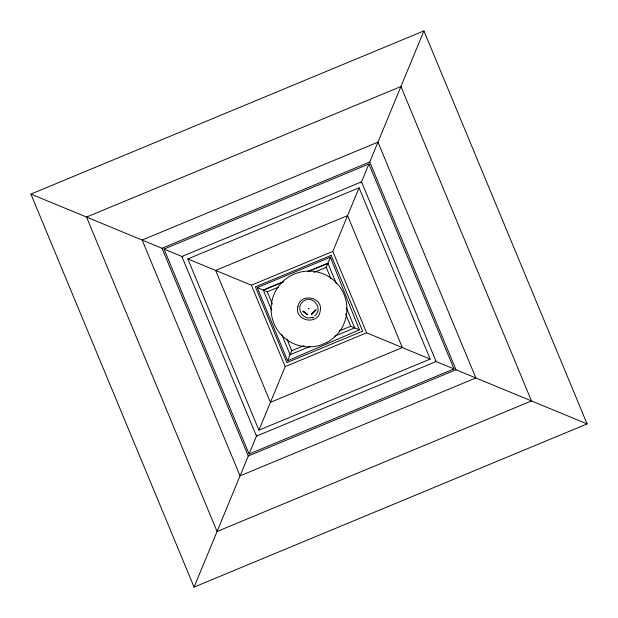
<?xml version="1.0" encoding="UTF-8"?>
<svg xmlns="http://www.w3.org/2000/svg" width="618" height="618" viewBox="0 0 618 618"><rect width="100%" height="100%" fill="white"/><g stroke="black" fill="none" stroke-linecap="round" stroke-linejoin="round"><path stroke-width="0.93" d="M194.083 587.1L248.258 455.999L162.001 248.258L30.9 194.083L423.917 30.9L587.1 423.917L194.083 587.1L30.9 194.083M249.077 454.006L454.006 368.923L368.923 163.994L163.994 249.077L249.077 454.006L256.933 434.995M258.927 430.174L187.826 258.927L359.073 187.826L430.174 359.073L258.927 430.174L270.128 403.067M270.421 402.364L285.192 366.605L251.395 285.192L215.636 270.421L347.579 215.636L402.364 347.579L270.421 402.364L215.636 270.421M287.602 360.773L359.421 329.834L330.398 257.227L257.227 287.602L287.602 360.773L291.766 350.715L304.079 345.601M313.921 272.399L326.234 267.285L330.398 257.227M402.364 347.579L366.605 332.808L332.808 251.395L347.579 215.636M347.872 214.933L359.073 187.826M361.066 183.005L368.923 163.994M587.1 423.917L455.999 369.742L369.742 162.001L423.917 30.9M316.099 310.089L313.396 312.499L315.165 310.313M311.619 314.601L313.396 312.499M311.387 314.516L313.318 312.53M315.983 309.796L311.302 314.292M314.492 315.952C324.102 309.108 312.376 293.797 303.284 301.337C294.817 307.285 303.036 321.53 312.422 317.15M162.001 248.258L369.742 162.001M251.395 285.192L332.808 251.395M271.758 310.46L263.283 290.112L283.368 281.769M307.81 271.619L327.888 263.283L336.339 283.639M263.314 290.12L283.654 281.677M307.54 271.758L327.88 263.314M257.227 287.602L267.285 291.766L278.726 287.015M339.274 330.985L350.715 326.234L345.601 313.921M310.468 346.265L290.112 354.717L281.677 334.346M334.361 336.339L354.717 327.888L346.265 307.532M285.192 366.605L366.605 332.808M248.258 455.999L455.999 369.742M303.059 311.186L307.648 314.516M163.994 249.077L183.005 256.933M187.826 258.927L214.933 270.128M351.217 326.443L359.421 329.834M403.067 347.872L430.174 359.073M434.995 361.066L454.006 368.923M303.005 311.426L307.37 314.863M305.408 313.032L307.586 314.747M303.276 311.07L305.253 312.901M326.234 267.285L330.985 278.726M267.285 291.766L272.399 304.079M287.015 339.274L291.766 350.715M297.868 306.613C294.168 320.812 317.683 325.856 320.132 311.387C323.832 297.188 300.317 292.144 297.868 306.613M308.699 308.567L309.054 308.768L308.722 308.521M313.434 317.382L312.499 317.776L313.434 317.382M326.737 342.511L320.649 345.083A37.922 37.922 0 0 1 271.526 303.214A37.922 37.922 0 0 1 330.993 278.108A37.922 37.922 0 0 1 326.737 342.511M400.935 86.52L86.52 217.065L217.065 531.48L531.48 400.935L400.935 86.52M377.953 142.14L142.14 240.047L240.047 475.86L475.86 377.953L377.953 142.14M361.538 181.87L181.87 256.462L256.462 436.13L436.13 361.538L361.538 181.87M331.163 255.365L255.365 286.837L286.837 362.635L362.635 331.163L331.163 255.365"/></g></svg>
